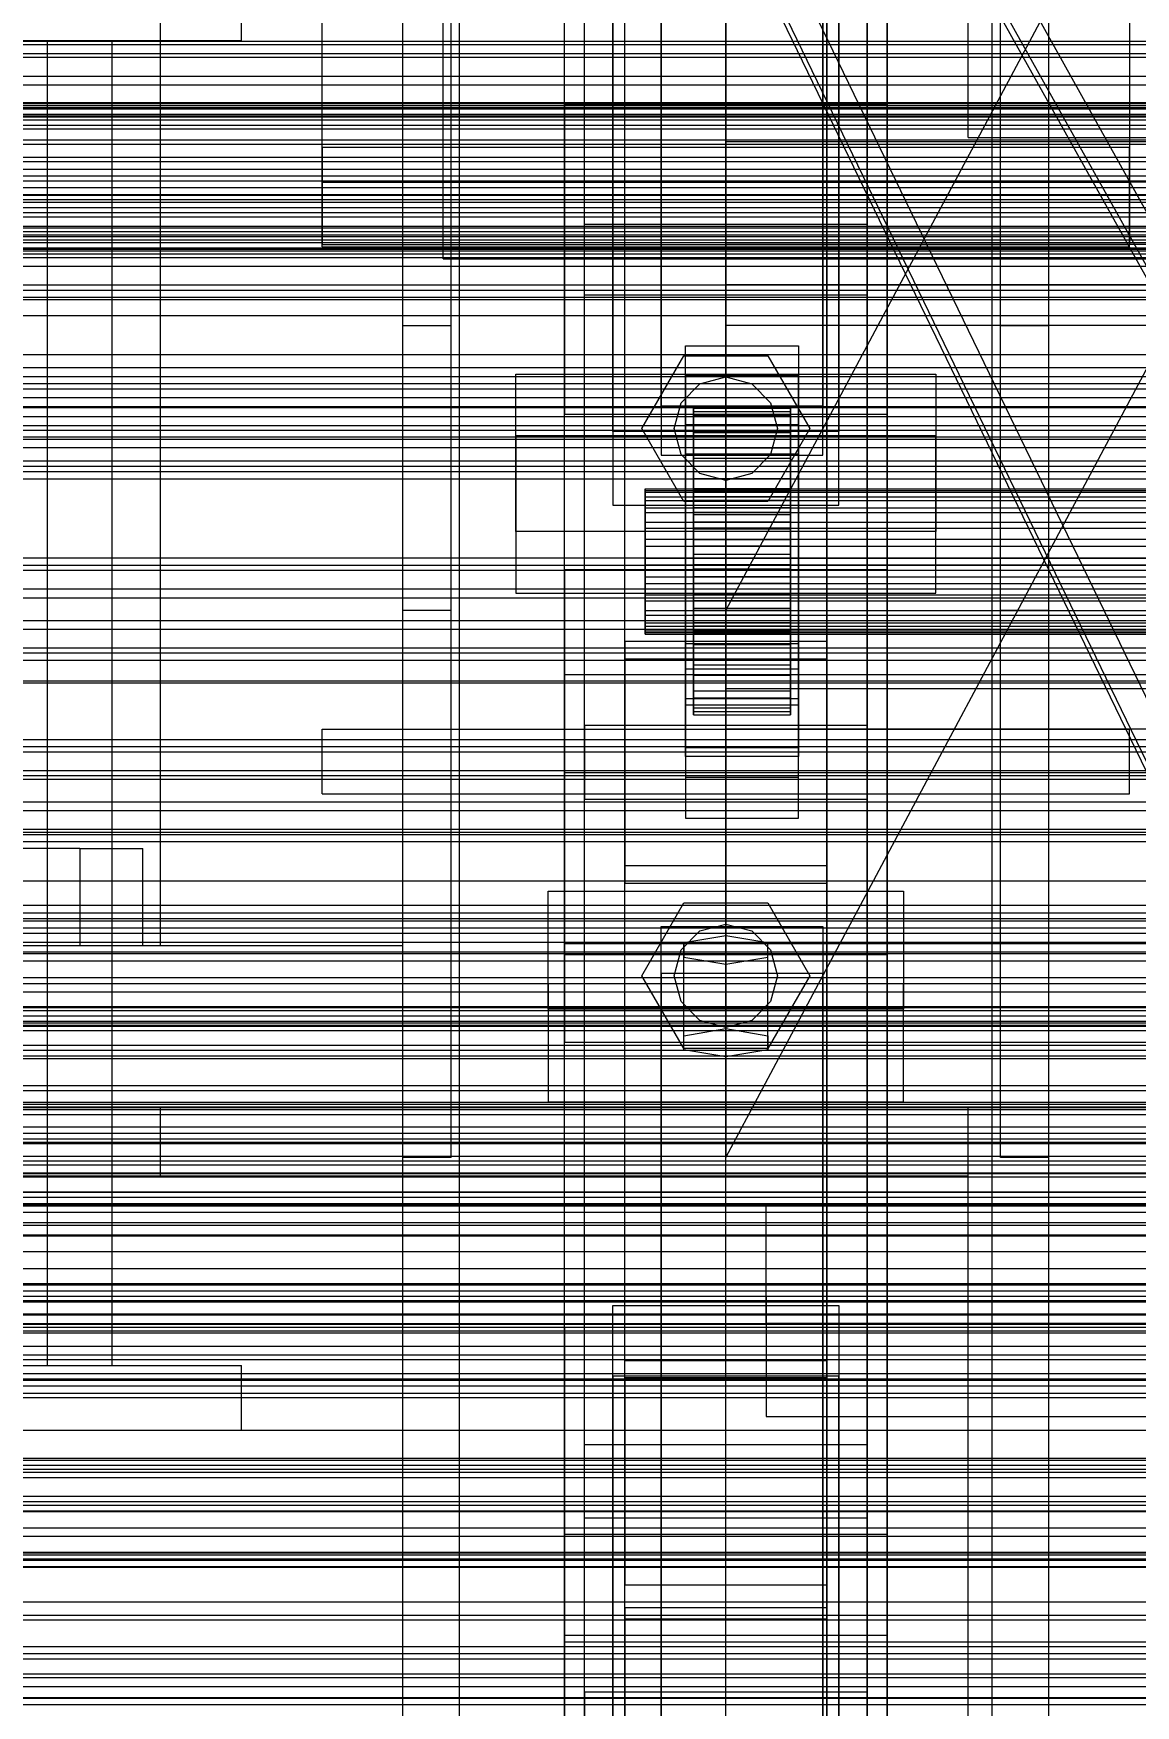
# Model space of a CAD drawing. Header units: millimetres. Extents: x -1970 to 59977, y -50268 to 6837.
# Drawn here: x -515.8 to -379.3, y -34974.1 to -34767.1 of the extents above; entities that cross this region are included whole.
import ezdxf

# ---------------------------------------------------------------- set-up
doc = ezdxf.new("R2010")
doc.units = ezdxf.units.MM
for name, color, linetype, lineweight in [('COTAS_O', 1, 'Continuous', 0), ('COTAS_P', 1, 'Continuous', 0), ('frontal_briquetadora', 7, 'Continuous', 0), ('frontal_C01', 7, 'Continuous', 0), ('frontal_C02', 7, 'Continuous', 0), ('frontal_C03', 7, 'Continuous', 0), ('frontal_mezcladora', 7, 'Continuous', 0), ('frontal_secador', 7, 'Continuous', 0), ('frontal_tolva-C01', 7, 'Continuous', 0)]:
    doc.layers.add(name, color=color, linetype=linetype, lineweight=lineweight)
doc.dimstyles.new('R19_100', dxfattribs={"dimtxt": 250, "dimasz": 150, "dimexe": 150, "dimexo": 80, "dimgap": 100, "dimtad": 1, "dimtih": 1, "dimtoh": 1, "dimdsep": 46, "dimcen": 0.09, "dimadec": 0, "dimazin": 0, "dimtfac": 1, "dimtdec": 4, "dimtofl": 0, "dimtmove": 0, "dimatfit": 3, "dimfxl": 1, "dimtolj": 1, "dimtzin": 0, "dimarcsym": 0})

# ---------------------------------------------------------------- blocks, each defined once
blk = doc.blocks.new('*D37')
at = {"layer": 'COTAS_P', "color": 0, "lineweight": -2, "transparency": 16777216}
for p, q in [((-1750, -35420), (-1750, -34450)), ((2600, -35420), (2600, -34450)), ((-1600, -34600), (2450, -34600))]:
    blk.add_line(p, q, dxfattribs=at)
at = {"layer": 'COTAS_P', "color": 0, "transparency": 16777216}
for points in [[(-1600, -34575), (-1600, -34625), (-1750, -34600)], [(2450, -34575), (2450, -34625), (2600, -34600)]]:
    blk.add_solid(points, dxfattribs=at)
at = {"layer": 'Defpoints', "color": 0, "transparency": 16777216}
for p in [(2600, -34600), (-1750, -35500), (2600, -35500)]:
    blk.add_point(p, dxfattribs=at)
blk = doc.blocks.new('*D42')
at = {"layer": 'COTAS_O', "color": 0, "lineweight": -2, "transparency": 16777216}
for p, q in [((-570, -33700), (200, -33700)), ((50, -34750), (50, -33850)), ((-570, -34900), (200, -34900))]:
    blk.add_line(p, q, dxfattribs=at)
at = {"layer": 'COTAS_O', "color": 0, "transparency": 16777216}
for points in [[(25, -33850), (75, -33850), (50, -33700)], [(25, -34750), (75, -34750), (50, -34900)]]:
    blk.add_solid(points, dxfattribs=at)
at = {"layer": 'Defpoints', "color": 0, "transparency": 16777216}
for p in [(-650, -33700), (50, -33700), (-650, -34900)]:
    blk.add_point(p, dxfattribs=at)
blk = doc.blocks.new('*D43')
at = {"layer": 'COTAS_O', "color": 0, "lineweight": -2, "transparency": 16777216}
for p, q in [((-650, -34820), (-650, -34050)), ((650, -34820), (650, -34050)), ((-500, -34200), (500, -34200))]:
    blk.add_line(p, q, dxfattribs=at)
at = {"layer": 'COTAS_O', "color": 0, "transparency": 16777216}
for points in [[(-500, -34175), (-500, -34225), (-650, -34200)], [(500, -34175), (500, -34225), (650, -34200)]]:
    blk.add_solid(points, dxfattribs=at)
at = {"layer": 'Defpoints', "color": 0, "transparency": 16777216}
for p in [(650, -34200), (-650, -34900), (650, -34900)]:
    blk.add_point(p, dxfattribs=at)

msp = doc.modelspace()

# ---------------------------------------------------------------- linework, layer by layer
at = {"layer": 'frontal_briquetadora'}
for p, q in [((-430, -35000), (-430, -34710)), ((-490, -34768), (-490, -34760)), ((-530, -34768), (-490, -34768)), ((-514, -34768), (-506, -34768)), ((-514, -34932), (-514, -34768)), ((-506, -34932), (-506, -34768)), ((-530, -34932), (-490, -34932)), ((-514, -34932), (-506, -34932)), ((-490, -34940), (-490, -34932)), ((-1330, -34940), (340, -34940)), ((-530, -34940), (-490, -34940)), ((-1330, -34950), (340, -34950))]:
    msp.add_line(p, q, dxfattribs=at)
at = {"layer": 'frontal_C01'}
for p, q in [((-470, -35975), (-470, -34032.596)), ((-463, -35975), (-463, -34032.596)), ((-397, -35975), (-397, -34032.596)), ((-390, -35975), (-390, -34032.596)), ((-442.5, -34844.509), (-442.5, -34203.017)), ((-417.5, -34203.017), (-417.5, -34844.509)), ((-442.5, -34870.141), (-442.5, -34228.649)), ((-417.5, -34870.141), (-417.5, -34228.649)), ((-450, -34833.511), (-450, -34468.259)), ((-410, -34468.259), (-410, -34833.511)), ((-450, -34881.139), (-450, -34515.887)), ((-410, -34881.139), (-410, -34515.887)), ((-450, -34927.286), (-450, -34562.034)), ((-410, -34562.034), (-410, -34927.286)), ((-447.5, -34852.759), (-447.5, -34576.519)), ((-412.5, -34576.519), (-412.5, -34852.759)), ((-447.5, -34861.891), (-447.5, -34585.651)), ((-412.5, -34861.891), (-412.5, -34585.651)), ((-450, -34965.388), (-450, -34600.136)), ((-410, -34965.388), (-410, -34600.136)), ((-438, -34813.247), (-438, -34666.332)), ((-418, -34666.332), (-418, -34813.247)), ((-438, -34672.42), (-438, -34819.334)), ((-418, -34819.334), (-418, -34672.42)), ((-444, -34816.374), (-444, -34721.224)), ((-416, -34721.224), (-416, -34816.374)), ((-444, -34730.355), (-444, -34825.506)), ((-430, -34730.537), (-430, -34780.537)), ((-416, -34825.506), (-416, -34730.355)), ((-470, -34838.537), (-470, -34735.537)), ((-464, -34838.537), (-464, -34735.537)), ((-430, -34838.537), (-375, -34735.537)), ((-430, -34735.537), (-430, -34838.537)), ((-396, -34838.537), (-396, -34735.537)), ((-390, -34838.537), (-390, -34735.537)), ((-430, -34780.537), (-430, -34785.537)), ((430, -34780.537), (-430, -34780.537)), ((-480, -34785.537), (-380, -34785.537)), ((-480, -34793.537), (-480, -34785.537)), ((430, -34785.537), (-430, -34785.537)), ((-380, -34793.537), (-380, -34785.537)), ((-480, -34793.537), (-380, -34793.537)), ((-470, -34793.537), (-463, -34793.537)), ((-470, -35975), (-470, -34793.537)), ((-463, -35975), (-463, -34793.537)), ((-463, -34793.537), (-397, -34793.537)), ((-397, -34793.537), (-390, -34793.537)), ((-397, -35975), (-397, -34793.537)), ((-390, -35975), (-390, -34793.537)), ((-435, -34809.437), (-435, -34805.784)), ((-435, -34805.784), (-421, -34805.784)), ((-435, -34845.791), (-435, -34805.784)), ((-421, -34805.784), (-421, -34809.437)), ((-421, -34805.784), (-421, -34845.791)), ((-440.4, -34816.037), (-435.2, -34807.03)), ((-435.2, -34807.03), (-424.8, -34807.03)), ((-424.8, -34807.03), (-419.6, -34816.037)), ((-456, -34828.775), (-456, -34809.295)), ((-456, -34809.295), (-404, -34809.295)), ((-456, -34816.915), (-456, -34809.295)), ((-421, -34809.437), (-435, -34809.437)), ((-435, -34809.437), (-435, -34849.444)), ((-433.2, -34810.495), (-430, -34809.637)), ((-430, -34809.637), (-426.8, -34810.495)), ((-421, -34849.444), (-421, -34809.437)), ((-404, -34809.295), (-404, -34828.775)), ((-404, -34809.295), (-404, -34816.915)), ((-435.543, -34812.837), (-433.2, -34810.495)), ((-426.8, -34810.495), (-424.457, -34812.837)), ((-418, -34813.247), (-438, -34813.247)), ((-438, -34813.247), (-438, -34819.334)), ((-436.4, -34816.037), (-435.543, -34812.837)), ((-434, -34823.494), (-434, -34813.505)), ((-434, -34813.505), (-434, -34813.919)), ((-434, -34813.505), (-422, -34813.505)), ((-434, -34814.385), (-434, -34813.505)), ((-434, -34823.69), (-434, -34813.919)), ((-434, -34813.919), (-434, -34815.597)), ((-434, -34813.919), (-422, -34813.919)), ((-424.457, -34812.837), (-423.6, -34816.037)), ((-422, -34813.919), (-422, -34813.505)), ((-422, -34813.505), (-422, -34823.494)), ((-422, -34813.505), (-422, -34814.385)), ((-422, -34815.597), (-422, -34813.919)), ((-422, -34813.919), (-422, -34823.69)), ((-418, -34819.334), (-418, -34813.247)), ((-435.2, -34825.044), (-440.4, -34816.037)), ((-435.543, -34819.237), (-436.4, -34816.037)), ((-435, -34819.177), (-435, -34815.524)), ((-435, -34815.524), (-421, -34815.524)), ((-435, -34855.531), (-435, -34815.524)), ((-434, -34823.911), (-434, -34814.385)), ((-434, -34814.385), (-422, -34814.385)), ((-434, -34816.499), (-434, -34814.385)), ((-434, -34824.485), (-434, -34815.597)), ((-434, -34815.597), (-434, -34818.426)), ((-434, -34815.597), (-422, -34815.597)), ((-419.6, -34816.037), (-424.8, -34825.044)), ((-423.6, -34816.037), (-424.457, -34819.237)), ((-422, -34814.385), (-422, -34823.911)), ((-422, -34814.385), (-422, -34816.499)), ((-422, -34818.426), (-422, -34815.597)), ((-422, -34815.597), (-422, -34824.485)), ((-421, -34815.524), (-421, -34819.177)), ((-421, -34815.524), (-421, -34855.531)), ((-404, -34816.915), (-456, -34816.915)), ((-456, -34816.915), (-456, -34836.395)), ((-416, -34816.374), (-444, -34816.374)), ((-444, -34816.374), (-444, -34825.506)), ((-434, -34824.912), (-434, -34816.499)), ((-434, -34816.499), (-422, -34816.499)), ((-434, -34819.702), (-434, -34816.499)), ((-422, -34816.499), (-422, -34824.912)), ((-422, -34816.499), (-422, -34819.702)), ((-416, -34825.506), (-416, -34816.374)), ((-404, -34836.395), (-404, -34816.915)), ((-438, -34819.334), (-418, -34819.334)), ((-433.2, -34821.58), (-435.543, -34819.237)), ((-421, -34819.177), (-435, -34819.177)), ((-435, -34819.177), (-435, -34859.184)), ((-434, -34825.825), (-434, -34818.426)), ((-434, -34818.426), (-434, -34822.214)), ((-434, -34818.426), (-422, -34818.426)), ((-434, -34826.429), (-434, -34819.702)), ((-434, -34819.702), (-422, -34819.702)), ((-434, -34823.776), (-434, -34819.702)), ((-424.457, -34819.237), (-426.8, -34821.58)), ((-422, -34822.214), (-422, -34818.426)), ((-422, -34818.426), (-422, -34825.825)), ((-422, -34819.702), (-422, -34826.429)), ((-422, -34819.702), (-422, -34823.776)), ((-421, -34859.184), (-421, -34819.177)), ((-434, -34827.619), (-434, -34822.214)), ((-434, -34822.214), (-434, -34826.701)), ((-434, -34822.214), (-422, -34822.214)), ((-430, -34822.437), (-433.2, -34821.58)), ((-426.8, -34821.58), (-430, -34822.437)), ((-422, -34826.701), (-422, -34822.214)), ((-422, -34822.214), (-422, -34827.619)), ((-440, -34823.911), (-440, -34823.494)), ((-440, -34823.494), (-440, -34823.69)), ((-440, -34823.494), (440, -34823.494)), ((-440, -34823.69), (-440, -34824.485)), ((-440, -34823.69), (440, -34823.69)), ((-440, -34824.912), (-440, -34823.911)), ((-440, -34823.911), (440, -34823.911)), ((-440, -34824.485), (-440, -34825.825)), ((-440, -34824.485), (440, -34824.485)), ((-434, -34823.69), (-434, -34823.494)), ((-422, -34823.494), (-434, -34823.494)), ((-434, -34823.494), (-434, -34823.911)), ((-434, -34824.485), (-434, -34823.69)), ((-422, -34823.69), (-434, -34823.69)), ((-434, -34828.359), (-434, -34823.776)), ((-434, -34823.776), (-422, -34823.776)), ((-434, -34828.443), (-434, -34823.776)), ((-422, -34823.911), (-434, -34823.911)), ((-434, -34823.911), (-434, -34824.912)), ((-434, -34825.825), (-434, -34824.485)), ((-422, -34824.485), (-434, -34824.485)), ((-422, -34823.494), (-422, -34823.69)), ((-422, -34823.911), (-422, -34823.494)), ((-422, -34823.69), (-422, -34824.485)), ((-422, -34823.776), (-422, -34828.359)), ((-422, -34823.776), (-422, -34828.443)), ((-422, -34824.912), (-422, -34823.911)), ((-422, -34824.485), (-422, -34825.825)), ((-444, -34825.506), (-416, -34825.506)), ((-440, -34826.429), (-440, -34824.912)), ((-440, -34824.912), (440, -34824.912)), ((-440, -34825.825), (-440, -34827.619)), ((-440, -34825.825), (440, -34825.825)), ((-440, -34828.359), (-440, -34826.429)), ((-440, -34826.429), (440, -34826.429)), ((-424.8, -34825.044), (-435.2, -34825.044)), ((-422, -34824.912), (-434, -34824.912)), ((-434, -34824.912), (-434, -34826.429)), ((-434, -34827.619), (-434, -34825.825)), ((-422, -34825.825), (-434, -34825.825)), ((-422, -34826.429), (-434, -34826.429)), ((-434, -34826.429), (-434, -34828.359)), ((-422, -34826.429), (-422, -34824.912)), ((-422, -34825.825), (-422, -34827.619)), ((-422, -34828.359), (-422, -34826.429)), ((-440, -34827.619), (-440, -34829.745)), ((-440, -34827.619), (440, -34827.619)), ((-440, -34830.57), (-440, -34828.359)), ((-440, -34828.359), (440, -34828.359)), ((-434, -34826.701), (-434, -34829.745)), ((-422, -34826.701), (-434, -34826.701)), ((-434, -34826.701), (-434, -34831.582)), ((-434, -34829.745), (-434, -34827.619)), ((-422, -34827.619), (-434, -34827.619)), ((-422, -34828.359), (-434, -34828.359)), ((-434, -34828.359), (-434, -34830.57)), ((-434, -34830.57), (-434, -34828.443)), ((-434, -34828.443), (-422, -34828.443)), ((-434, -34833.386), (-434, -34828.443)), ((-422, -34829.745), (-422, -34826.701)), ((-422, -34831.582), (-422, -34826.701)), ((-422, -34827.619), (-422, -34829.745)), ((-422, -34830.57), (-422, -34828.359)), ((-422, -34828.443), (-422, -34830.57)), ((-422, -34828.443), (-422, -34833.386)), ((-404, -34828.775), (-456, -34828.775)), ((-456, -34828.775), (-456, -34836.395)), ((-440, -34829.745), (-440, -34832.057)), ((440, -34829.745), (-440, -34829.745)), ((-440, -34832.911), (-440, -34830.57)), ((-440, -34830.57), (440, -34830.57)), ((-434, -34829.745), (-422, -34829.745)), ((-434, -34832.057), (-434, -34829.745)), ((-422, -34830.57), (-434, -34830.57)), ((-434, -34830.57), (-434, -34832.911)), ((-422, -34829.745), (-422, -34832.057)), ((-422, -34832.911), (-422, -34830.57)), ((-404, -34836.395), (-404, -34828.775)), ((-440, -34832.057), (-440, -34834.398)), ((-440, -34832.057), (440, -34832.057)), ((-434, -34832.057), (-434, -34831.582)), ((-434, -34831.582), (-434, -34836.525)), ((-434, -34831.582), (-422, -34831.582)), ((-434, -34834.398), (-434, -34832.057)), ((-422, -34832.057), (-434, -34832.057)), ((-422, -34836.525), (-422, -34831.582)), ((-422, -34831.582), (-422, -34832.057)), ((-422, -34832.057), (-422, -34834.398)), ((-410, -34833.511), (-450, -34833.511)), ((-450, -34833.511), (-450, -34881.139)), ((-450, -35198.763), (-450, -34833.511)), ((-440, -34835.223), (-440, -34832.911)), ((-440, -34832.911), (440, -34832.911)), ((-440, -34834.398), (-440, -34836.609)), ((-440, -34834.398), (440, -34834.398)), ((-434, -34832.911), (-434, -34833.386)), ((-422, -34832.911), (-434, -34832.911)), ((-434, -34832.911), (-434, -34835.223)), ((-434, -34833.386), (-422, -34833.386)), ((-434, -34838.267), (-434, -34833.386)), ((-434, -34836.609), (-434, -34834.398)), ((-434, -34834.398), (-434, -34836.525)), ((-422, -34834.398), (-434, -34834.398)), ((-422, -34833.386), (-422, -34832.911)), ((-422, -34835.223), (-422, -34832.911)), ((-422, -34833.386), (-422, -34838.267)), ((-422, -34836.525), (-422, -34834.398)), ((-422, -34834.398), (-422, -34836.609)), ((-410, -34881.139), (-410, -34833.511)), ((-410, -34833.511), (-410, -35198.763)), ((-456, -34836.395), (-404, -34836.395)), ((-440, -34837.349), (-440, -34835.223)), ((-440, -34835.223), (440, -34835.223)), ((-440, -34836.609), (-440, -34838.539)), ((-440, -34836.609), (440, -34836.609)), ((-434, -34835.223), (-434, -34838.267)), ((-422, -34835.223), (-434, -34835.223)), ((-434, -34835.223), (-434, -34837.349)), ((-434, -34836.525), (-434, -34841.192)), ((-434, -34836.525), (-422, -34836.525)), ((-434, -34838.539), (-434, -34836.609)), ((-434, -34836.609), (-434, -34841.192)), ((-422, -34836.609), (-434, -34836.609)), ((-422, -34838.267), (-422, -34835.223)), ((-422, -34837.349), (-422, -34835.223)), ((-422, -34841.192), (-422, -34836.525)), ((-422, -34841.192), (-422, -34836.609)), ((-422, -34836.609), (-422, -34838.539)), ((-464, -34838.537), (-470, -34838.537)), ((-440, -34839.143), (-440, -34837.349)), ((-440, -34837.349), (440, -34837.349)), ((-440, -34838.539), (-440, -34840.056)), ((-440, -34838.539), (440, -34838.539)), ((-434, -34837.349), (-434, -34842.754)), ((-422, -34837.349), (-434, -34837.349)), ((-434, -34837.349), (-434, -34839.143)), ((-434, -34838.267), (-422, -34838.267)), ((-434, -34842.754), (-434, -34838.267)), ((-434, -34840.056), (-434, -34838.539)), ((-434, -34838.539), (-434, -34845.266)), ((-422, -34838.539), (-434, -34838.539)), ((-422, -34842.754), (-422, -34837.349)), ((-422, -34839.143), (-422, -34837.349)), ((-422, -34838.267), (-422, -34842.754)), ((-422, -34845.266), (-422, -34838.539)), ((-422, -34838.539), (-422, -34840.056)), ((-390, -34838.537), (-396, -34838.537)), ((-440, -34840.483), (-440, -34839.143)), ((-440, -34839.143), (440, -34839.143)), ((-440, -34840.056), (-440, -34841.057)), ((-440, -34840.056), (440, -34840.056)), ((-440, -34841.278), (-440, -34840.483)), ((-440, -34840.483), (440, -34840.483)), ((-434, -34839.143), (-434, -34846.542)), ((-422, -34839.143), (-434, -34839.143)), ((-434, -34839.143), (-434, -34840.483)), ((-434, -34841.057), (-434, -34840.056)), ((-434, -34840.056), (-434, -34848.469)), ((-422, -34840.056), (-434, -34840.056)), ((-434, -34840.483), (-434, -34849.371)), ((-422, -34840.483), (-434, -34840.483)), ((-434, -34840.483), (-434, -34841.278)), ((-422, -34846.542), (-422, -34839.143)), ((-422, -34840.483), (-422, -34839.143)), ((-422, -34848.469), (-422, -34840.056)), ((-422, -34840.056), (-422, -34841.057)), ((-422, -34849.371), (-422, -34840.483)), ((-422, -34841.278), (-422, -34840.483)), ((-417.5, -34842.364), (-442.5, -34842.364)), ((-442.5, -34842.364), (-442.5, -34872.286)), ((-442.5, -34931.376), (-442.5, -34842.364)), ((-440, -34841.057), (-440, -34841.474)), ((-440, -34841.057), (440, -34841.057)), ((-440, -34841.474), (-440, -34841.278)), ((-440, -34841.278), (440, -34841.278)), ((-440, -34841.474), (440, -34841.474)), ((-435, -34856.631), (-435, -34842.629)), ((-435, -34842.629), (-421, -34842.629)), ((-435, -34850.25), (-435, -34842.629)), ((-434, -34841.474), (-434, -34841.057)), ((-434, -34841.057), (-434, -34850.582)), ((-422, -34841.057), (-434, -34841.057)), ((-434, -34841.192), (-434, -34845.266)), ((-434, -34841.192), (-422, -34841.192)), ((-434, -34841.278), (-434, -34851.049)), ((-422, -34841.278), (-434, -34841.278)), ((-434, -34841.278), (-434, -34841.474)), ((-434, -34841.474), (-434, -34851.463)), ((-422, -34841.474), (-434, -34841.474)), ((-434, -34842.754), (-422, -34842.754)), ((-434, -34846.542), (-434, -34842.754)), ((-422, -34850.582), (-422, -34841.057)), ((-422, -34841.057), (-422, -34841.474)), ((-422, -34845.266), (-422, -34841.192)), ((-422, -34851.049), (-422, -34841.278)), ((-422, -34841.474), (-422, -34841.278)), ((-422, -34851.463), (-422, -34841.474)), ((-422, -34842.754), (-422, -34846.542)), ((-421, -34842.629), (-421, -34856.631)), ((-421, -34842.629), (-421, -34850.25)), ((-417.5, -34872.286), (-417.5, -34842.364)), ((-417.5, -34842.364), (-417.5, -34931.376)), ((-442.5, -34870.141), (-442.5, -34844.509)), ((-442.5, -34844.509), (-417.5, -34844.509)), ((-417.5, -34844.509), (-417.5, -34870.141)), ((-450, -34858.65), (-450, -34846.475)), ((-450, -34846.475), (450, -34846.475)), ((-450, -34879.814), (-450, -34846.475)), ((-421, -34845.791), (-435, -34845.791)), ((-435, -34845.791), (-435, -34849.444)), ((-434, -34845.266), (-434, -34848.469)), ((-434, -34845.266), (-422, -34845.266)), ((-434, -34846.542), (-422, -34846.542)), ((-434, -34849.371), (-434, -34846.542)), ((-422, -34848.469), (-422, -34845.266)), ((-422, -34846.542), (-422, -34849.371)), ((-421, -34849.444), (-421, -34845.791)), ((-434, -34848.469), (-434, -34850.582)), ((-434, -34848.469), (-422, -34848.469)), ((-422, -34850.582), (-422, -34848.469)), ((-435, -34849.444), (-421, -34849.444)), ((-421, -34850.25), (-435, -34850.25)), ((-435, -34850.25), (-435, -34864.251)), ((-434, -34849.371), (-422, -34849.371)), ((-434, -34851.049), (-434, -34849.371)), ((-434, -34850.582), (-434, -34851.463)), ((-434, -34850.582), (-422, -34850.582)), ((-434, -34851.049), (-422, -34851.049)), ((-434, -34851.463), (-434, -34851.049)), ((-422, -34849.371), (-422, -34851.049)), ((-422, -34851.463), (-422, -34850.582)), ((-422, -34851.049), (-422, -34851.463)), ((-421, -34864.251), (-421, -34850.25)), ((-412.5, -34852.759), (-447.5, -34852.759)), ((-447.5, -34852.759), (-447.5, -34861.891)), ((-434, -34851.463), (-422, -34851.463)), ((-412.5, -34861.891), (-412.5, -34852.759)), ((-421, -34855.531), (-435, -34855.531)), ((-435, -34855.531), (-435, -34859.184)), ((-421, -34859.184), (-421, -34855.531)), ((-421, -34856.631), (-435, -34856.631)), ((-435, -34856.631), (-435, -34864.251)), ((-421, -34864.251), (-421, -34856.631)), ((450, -34858.65), (-450, -34858.65)), ((-450, -34858.65), (-450, -34891.989)), ((-435, -34859.184), (-421, -34859.184)), ((-447.5, -34861.891), (-412.5, -34861.891)), ((-435, -34864.251), (-421, -34864.251)), ((-417.5, -34870.141), (-442.5, -34870.141)), ((-442.5, -34872.286), (-417.5, -34872.286)), ((-442.5, -34961.298), (-442.5, -34872.286)), ((-417.5, -34961.298), (-417.5, -34872.286)), ((450, -34879.814), (-450, -34879.814)), ((-450, -34879.814), (-450, -34891.989)), ((-450, -34881.139), (-410, -34881.139)), ((-450, -35246.391), (-450, -34881.139)), ((-410, -35246.391), (-410, -34881.139)), ((-450, -34891.989), (450, -34891.989)), ((-410, -34927.286), (-450, -34927.286)), ((-450, -34927.286), (-450, -34965.388)), ((-450, -35292.538), (-450, -34927.286)), ((-410, -34965.388), (-410, -34927.286)), ((-410, -34927.286), (-410, -35292.538)), ((-442.5, -34961.298), (-442.5, -34931.376)), ((-442.5, -34931.376), (-417.5, -34931.376)), ((-417.5, -34931.376), (-417.5, -34961.298)), ((-417.5, -34933.521), (-442.5, -34933.521)), ((-442.5, -34933.521), (-442.5, -34959.153)), ((-442.5, -35575.013), (-442.5, -34933.521)), ((-417.5, -34959.153), (-417.5, -34933.521)), ((-417.5, -34933.521), (-417.5, -35575.013)), ((-447.5, -34950.902), (-447.5, -34941.771)), ((-447.5, -34941.771), (-412.5, -34941.771)), ((-447.5, -35218.011), (-447.5, -34941.771)), ((-412.5, -34941.771), (-412.5, -34950.902)), ((-412.5, -34941.771), (-412.5, -35218.011)), ((-412.5, -34950.902), (-447.5, -34950.902)), ((-447.5, -35227.142), (-447.5, -34950.902)), ((-412.5, -35227.142), (-412.5, -34950.902)), ((-442.5, -34959.153), (-417.5, -34959.153)), ((-442.5, -35600.645), (-442.5, -34959.153)), ((-417.5, -35600.645), (-417.5, -34959.153)), ((-417.5, -34961.298), (-442.5, -34961.298)), ((-450, -34965.388), (-410, -34965.388)), ((-450, -35330.64), (-450, -34965.388)), ((-410, -35330.64), (-410, -34965.388))]:
    msp.add_line(p, q, dxfattribs=at)
at = {"layer": 'frontal_C02'}
for p, q in [((-470, -35975), (-470, -33576.746)), ((-463, -35975), (-463, -33576.746)), ((-397, -35975), (-397, -33576.746)), ((-390, -35975), (-390, -33576.746)), ((-470, -35975), (-470, -34072.136)), ((-463, -35975), (-463, -34072.136)), ((-397, -35975), (-397, -34072.136)), ((-390, -35975), (-390, -34072.136)), ((-450, -34776.002), (-450, -34425.283)), ((-410, -34425.283), (-410, -34776.002)), ((-442.5, -34963.35), (-442.5, -34430.927)), ((-417.5, -34430.927), (-417.5, -34963.35)), ((-442.5, -34990.315), (-442.5, -34457.893)), ((-417.5, -34990.315), (-417.5, -34457.893)), ((-450, -34814.255), (-450, -34463.537)), ((-410, -34814.255), (-410, -34463.537)), ((-450, -34952.924), (-450, -34602.206)), ((-410, -34602.206), (-410, -34952.924)), ((-450, -35000.741), (-450, -34650.022)), ((-410, -35000.741), (-410, -34650.022)), ((-480, -34781.253), (-480, -34750.692)), ((-480, -34793.253), (-480, -34750.692)), ((-380, -34750.692), (-380, -34781.253)), ((-380, -34750.692), (-380, -34793.253)), ((-410, -34776.002), (-450, -34776.002)), ((-450, -34776.002), (-450, -34814.255)), ((-450, -35126.72), (-450, -34776.002)), ((-410, -34814.255), (-410, -34776.002)), ((-410, -34776.002), (-410, -35126.72)), ((-380, -34781.253), (-480, -34781.253)), ((-480, -34781.253), (-480, -34793.253)), ((-380, -34793.253), (-380, -34781.253)), ((-447.5, -34799.512), (-447.5, -34790.744)), ((-447.5, -34790.744), (-412.5, -34790.744)), ((-447.5, -34972.449), (-447.5, -34790.744)), ((-412.5, -34790.744), (-412.5, -34799.512)), ((-412.5, -34790.744), (-412.5, -34972.449)), ((-480, -34793.253), (-380, -34793.253)), ((-430, -34793.253), (-430, -34798.253)), ((430, -34793.253), (-430, -34793.253)), ((-412.5, -34799.512), (-447.5, -34799.512)), ((-447.5, -34981.217), (-447.5, -34799.512)), ((430, -34798.253), (-430, -34798.253)), ((-430, -34798.253), (-430, -34848.253)), ((-412.5, -34981.217), (-412.5, -34799.512)), ((-470, -34906.253), (-470, -34803.253)), ((-470, -34803.253), (-464, -34803.253)), ((-464, -34906.253), (-464, -34803.253)), ((-430, -34906.253), (-375, -34803.253)), ((-375, -34803.253), (-430, -34803.253)), ((-430, -34803.253), (-430, -34906.253)), ((-396, -34906.253), (-396, -34803.253)), ((-396, -34803.253), (-390, -34803.253)), ((-390, -34906.253), (-390, -34803.253)), ((-450, -34814.255), (-410, -34814.255)), ((-450, -35164.974), (-450, -34814.255)), ((-410, -35164.974), (-410, -34814.255)), ((-430, -34848.253), (-430, -34853.253)), ((430, -34848.253), (-430, -34848.253)), ((-480, -34853.253), (-380, -34853.253)), ((-480, -34861.253), (-480, -34853.253)), ((430, -34853.253), (-430, -34853.253)), ((-380, -34861.253), (-380, -34853.253)), ((-480, -34861.253), (-380, -34861.253)), ((-470, -34861.253), (-463, -34861.253)), ((-470, -35975), (-470, -34861.253)), ((-463, -35975), (-463, -34861.253)), ((-463, -34861.253), (-397, -34861.253)), ((-397, -34861.253), (-390, -34861.253)), ((-397, -35975), (-397, -34861.253)), ((-390, -35975), (-390, -34861.253)), ((-452, -34887.88), (-452, -34873.267)), ((-452, -34873.267), (-408, -34873.267)), ((-452, -34884.743), (-452, -34873.267)), ((-408, -34873.267), (-408, -34887.88)), ((-408, -34873.267), (-408, -34884.743)), ((-440.4, -34883.753), (-435.2, -34874.746)), ((-435.2, -34874.746), (-424.8, -34874.746)), ((-424.8, -34874.746), (-419.6, -34883.753)), ((-438, -34883.496), (-438, -34877.651)), ((-438, -34877.651), (-418, -34877.651)), ((-438, -35025.149), (-438, -34877.651)), ((-435.543, -34880.553), (-433.2, -34878.21)), ((-433.2, -34878.21), (-430, -34877.353)), ((-430, -34877.353), (-426.8, -34878.21)), ((-426.8, -34878.21), (-424.457, -34880.553)), ((-418, -34877.651), (-418, -34883.496)), ((-418, -34877.651), (-418, -35025.149)), ((-430, -34878.82), (-435.196, -34879.697)), ((-435.196, -34879.697), (-435.196, -34881.45)), ((-435.196, -34891.173), (-435.196, -34879.697)), ((-424.804, -34879.697), (-430, -34878.82)), ((-430, -34890.296), (-430, -34878.82)), ((-424.804, -34881.45), (-424.804, -34879.697)), ((-424.804, -34891.173), (-424.804, -34879.697)), ((-436.4, -34883.753), (-435.543, -34880.553)), ((-435.196, -34881.45), (-430, -34882.327)), ((-435.196, -34892.926), (-435.196, -34881.45)), ((-430, -34882.327), (-424.804, -34881.45)), ((-430, -34882.327), (-430, -34893.803)), ((-424.804, -34892.926), (-424.804, -34881.45)), ((-424.457, -34880.553), (-423.6, -34883.753)), ((-435.2, -34892.759), (-440.4, -34883.753)), ((-418, -34883.496), (-438, -34883.496)), ((-438, -34883.496), (-438, -35030.995)), ((-435.543, -34886.953), (-436.4, -34883.753)), ((-419.6, -34883.753), (-424.8, -34892.759)), ((-423.6, -34883.753), (-424.457, -34886.953)), ((-418, -35030.995), (-418, -34883.496)), ((-408, -34884.743), (-452, -34884.743)), ((-452, -34884.743), (-452, -34899.356)), ((-408, -34899.356), (-408, -34884.743)), ((-408, -34887.88), (-452, -34887.88)), ((-452, -34887.88), (-452, -34899.356)), ((-433.2, -34889.295), (-435.543, -34886.953)), ((-424.457, -34886.953), (-426.8, -34889.295)), ((-408, -34899.356), (-408, -34887.88)), ((-435.196, -34891.173), (-430, -34890.296)), ((-430, -34890.153), (-433.2, -34889.295)), ((-426.8, -34889.295), (-430, -34890.153)), ((-430, -34890.296), (-424.804, -34891.173)), ((-424.8, -34892.759), (-435.2, -34892.759)), ((-435.196, -34892.926), (-435.196, -34891.173)), ((-424.804, -34891.173), (-424.804, -34892.926)), ((-430, -34893.803), (-435.196, -34892.926)), ((-424.804, -34892.926), (-430, -34893.803)), ((-452, -34899.356), (-408, -34899.356)), ((-464, -34906.253), (-470, -34906.253)), ((-390, -34906.253), (-396, -34906.253)), ((-425, -34926.812), (-425, -34911.965)), ((-425, -34911.965), (425, -34911.965)), ((-425, -34923.441), (-425, -34911.965)), ((425, -34923.441), (-425, -34923.441)), ((-425, -34923.441), (-425, -34938.288)), ((-444, -34933.336), (-444, -34924.568)), ((-444, -34924.568), (-416, -34924.568)), ((-444, -35020.097), (-444, -34924.568)), ((-416, -34924.568), (-416, -34933.336)), ((-416, -34924.568), (-416, -35020.097)), ((425, -34926.812), (-425, -34926.812)), ((-425, -34926.812), (-425, -34938.288)), ((-416, -34933.336), (-444, -34933.336)), ((-444, -34933.336), (-444, -35028.865)), ((-416, -35028.865), (-416, -34933.336)), ((-425, -34938.288), (425, -34938.288)), ((-410, -34952.924), (-450, -34952.924)), ((-450, -34952.924), (-450, -35000.741)), ((-450, -35303.643), (-450, -34952.924)), ((-410, -35000.741), (-410, -34952.924)), ((-410, -34952.924), (-410, -35303.643)), ((-417.5, -34961.978), (-442.5, -34961.978)), ((-442.5, -34961.978), (-442.5, -34991.687)), ((-442.5, -35130.993), (-442.5, -34961.978)), ((-417.5, -34991.687), (-417.5, -34961.978)), ((-417.5, -34961.978), (-417.5, -35130.993)), ((-442.5, -34990.315), (-442.5, -34963.35)), ((-442.5, -34963.35), (-417.5, -34963.35)), ((-417.5, -34963.35), (-417.5, -34990.315)), ((-450, -34977.896), (-450, -34966.206)), ((-450, -34966.206), (450, -34966.206)), ((-450, -34999.677), (-450, -34966.206)), ((-412.5, -34972.449), (-447.5, -34972.449)), ((-447.5, -34972.449), (-447.5, -34981.217)), ((-412.5, -34981.217), (-412.5, -34972.449))]:
    msp.add_line(p, q, dxfattribs=at)
at = {"layer": 'frontal_C03'}
for p, q in [((-1250, -34768.083), (1250, -34768.083)), ((1250, -34768.545), (-1250, -34768.545)), ((-1250, -34769.602), (1250, -34769.602)), ((-1250, -34770.038), (1250, -34770.038)), ((1250, -34772.454), (-1250, -34772.454)), ((1250, -34773.512), (-1250, -34773.512)), ((-1268, -34776.056), (1268, -34776.056)), ((-1268, -34776.28), (1268, -34776.28)), ((-1268, -34776.445), (1268, -34776.445)), ((-1250, -34775.683), (1250, -34775.683)), ((1250, -34775.819), (-1250, -34775.819)), ((1250, -34776.473), (-1250, -34776.473)), ((-1268, -34777.102), (1268, -34777.102)), ((-1268, -34777.42), (1268, -34777.42)), ((-1268, -34778.466), (1268, -34778.466)), ((-1268, -34778.915), (1268, -34778.915)), ((1250, -34777.354), (-1250, -34777.354)), ((1250, -34777.864), (-1250, -34777.864)), ((-1268, -34780.278), (1268, -34780.278)), ((-1268, -34780.828), (1268, -34780.828)), ((-1268, -34782.416), (1268, -34782.416)), ((1268, -34783.029), (-1268, -34783.029)), ((-1268, -34784.733), (1268, -34784.733)), ((-1250, -34783.921), (1250, -34783.921)), ((-1268, -34785.368), (1268, -34785.368)), ((-1268, -34787.072), (1268, -34787.072)), ((-1250, -34786.18), (1250, -34786.18)), ((1250, -34787.16), (-1250, -34787.16)), ((-1268, -34787.685), (1268, -34787.685)), ((-1268, -34789.273), (1268, -34789.273)), ((1250, -34788.042), (-1250, -34788.042)), ((1250, -34788.695), (-1250, -34788.695)), ((-1268, -34789.823), (1268, -34789.823)), ((-1268, -34791.186), (1268, -34791.186)), ((1250, -34791.003), (-1250, -34791.003)), ((-1268, -34791.635), (1268, -34791.635)), ((-1268, -34792.681), (1268, -34792.681)), ((-1268, -34792.999), (1268, -34792.999)), ((-1250, -34792.06), (1250, -34792.06)), ((-1250, -34792.237), (1250, -34792.237)), ((-1268, -34793.656), (1268, -34793.656)), ((-1268, -34793.821), (1268, -34793.821)), ((-1268, -34794.045), (1268, -34794.045)), ((-1250, -34794.418), (1250, -34794.418)), ((1250, -34794.912), (-1250, -34794.912)), ((1250, -34795.969), (-1250, -34795.969)), ((1250, -34798.277), (-1250, -34798.277)), ((1250, -34798.93), (-1250, -34798.93)), ((1250, -34799.812), (-1250, -34799.812)), ((-1250, -34800.063), (1250, -34800.063)), ((-1250, -34802.018), (1250, -34802.018)), ((-1250, -34806.865), (1250, -34806.865)), ((-1250, -34808.462), (1250, -34808.462)), ((1250, -34809.618), (-1250, -34809.618)), ((1250, -34810.499), (-1250, -34810.499)), ((1250, -34811.153), (-1250, -34811.153)), ((-1250, -34812.182), (1250, -34812.182)), ((-1250, -34813.311), (1250, -34813.311)), ((1250, -34813.46), (-1250, -34813.46)), ((-1250, -34814.517), (1250, -34814.517)), ((-1250, -34815.649), (1250, -34815.649)), ((-1250, -34816.233), (1250, -34816.233)), ((-1250, -34817.031), (1250, -34817.031)), ((1250, -34817.37), (-1250, -34817.37)), ((1250, -34818.427), (-1250, -34818.427)), ((1250, -34820.734), (-1250, -34820.734)), ((1250, -34821.388), (-1250, -34821.388)), ((1250, -34822.269), (-1250, -34822.269)), ((1250, -34832.076), (-1250, -34832.076)), ((1250, -34832.957), (-1250, -34832.957)), ((1250, -34833.61), (-1250, -34833.61)), ((-1500, -34835.865), (1500, -34835.865)), ((1250, -34835.918), (-1250, -34835.918)), ((-1250, -34836.975), (1250, -34836.975)), ((1250, -34839.827), (-1250, -34839.827)), ((1250, -34840.885), (-1250, -34840.885)), ((1250, -34843.192), (-1250, -34843.192)), ((1250, -34843.845), (-1250, -34843.845)), ((1250, -34844.727), (-1250, -34844.727)), ((1500, -34847.273), (-1500, -34847.273)), ((1500, -34847.558), (-1500, -34847.558)), ((1250, -34854.533), (-1250, -34854.533)), ((1250, -34855.415), (-1250, -34855.415)), ((1250, -34856.068), (-1250, -34856.068)), ((-1500, -34858.967), (1500, -34858.967)), ((1250, -34858.375), (-1250, -34858.375)), ((-1250, -34859.433), (1250, -34859.433)), ((1250, -34862.285), (-1250, -34862.285)), ((1250, -34863.342), (-1250, -34863.342)), ((1250, -34865.65), (-1250, -34865.65)), ((1250, -34866.303), (-1250, -34866.303)), ((1250, -34867.184), (-1250, -34867.184)), ((1250, -34876.991), (-1250, -34876.991)), ((1250, -34877.872), (-1250, -34877.872)), ((1250, -34878.526), (-1250, -34878.526)), ((1250, -34880.833), (-1250, -34880.833)), ((-1250, -34881.89), (1250, -34881.89)), ((1250, -34884.742), (-1250, -34884.742)), ((1250, -34885.8), (-1250, -34885.8)), ((1250, -34888.107), (-1250, -34888.107)), ((1250, -34888.761), (-1250, -34888.761)), ((1250, -34889.642), (-1250, -34889.642)), ((1250, -34899.448), (-1250, -34899.448)), ((1250, -34900.33), (-1250, -34900.33)), ((1250, -34900.983), (-1250, -34900.983)), ((1250, -34903.291), (-1250, -34903.291)), ((-1250, -34904.348), (1250, -34904.348)), ((1250, -34907.2), (-1250, -34907.2)), ((1250, -34908.257), (-1250, -34908.257)), ((1250, -34910.565), (-1250, -34910.565)), ((1250, -34911.218), (-1250, -34911.218)), ((1250, -34912.1), (-1250, -34912.1)), ((1250, -34921.906), (-1250, -34921.906)), ((1250, -34922.787), (-1250, -34922.787)), ((1250, -34923.441), (-1250, -34923.441)), ((1250, -34925.748), (-1250, -34925.748)), ((-1250, -34926.806), (1250, -34926.806)), ((1250, -34929.658), (-1250, -34929.658)), ((1250, -34930.715), (-1250, -34930.715)), ((1250, -34933.022), (-1250, -34933.022)), ((1250, -34933.676), (-1250, -34933.676)), ((1250, -34934.557), (-1250, -34934.557)), ((1250, -34944.364), (-1250, -34944.364)), ((1250, -34945.245), (-1250, -34945.245)), ((1250, -34945.898), (-1250, -34945.898)), ((1250, -34948.206), (-1250, -34948.206)), ((1530, -34950.129), (-1530, -34950.129)), ((-1250, -34949.263), (1250, -34949.263)), ((1250, -34952.115), (-1250, -34952.115)), ((1250, -34953.173), (-1250, -34953.173)), ((1530, -34955.129), (-1530, -34955.129)), ((1270, -34955.96), (-1270, -34955.96)), ((-1270, -34956.859), (1270, -34956.859)), ((1250, -34955.48), (-1250, -34955.48)), ((1250, -34956.134), (-1250, -34956.134)), ((1250, -34957.015), (-1250, -34957.015)), ((-1500, -34961.228), (1500, -34961.228)), ((1250, -34966.821), (-1250, -34966.821)), ((1250, -34967.703), (-1250, -34967.703)), ((1250, -34968.356), (-1250, -34968.356)), ((1500, -34970.211), (-1500, -34970.211)), ((1250, -34970.664), (-1250, -34970.664)), ((-1250, -34971.721), (1250, -34971.721)), ((-1250, -34973.155), (1250, -34973.155)), ((-1250, -34973.953), (1250, -34973.953))]:
    msp.add_line(p, q, dxfattribs=at)
at = {"layer": 'frontal_mezcladora'}
for p, q in [((-500, -34880), (-500, -34700)), ((-400, -34780), (-400, -34745)), ((-465, -34795), (-465, -34760)), ((-400, -34780), (220, -34780)), ((-465, -34795), (295, -34795)), ((-430, -34795), (-350, -34795)), ((-430, -34820), (-430, -34795)), ((-600, -34820), (600, -34820)), ((-430, -34820), (-350, -34820)), ((-510, -34868), (-517.794, -34868)), ((-510, -34868), (-502.206, -34868)), ((-510, -34868), (-510, -34880)), ((-502.206, -34880), (-502.206, -34868)), ((-600, -34875), (600, -34875)), ((-630, -34880), (-470, -34880)), ((-600, -34880), (-500, -34880)), ((-517.794, -34880), (-510, -34880)), ((-510, -34880), (-502.206, -34880)), ((-470, -34900), (-470, -34880)), ((-750, -34900), (750, -34900)), ((-750, -34900), (-400, -34900)), ((-630, -34900), (-470, -34900)), ((-600, -34900), (600, -34900)), ((-600, -34900), (-500, -34900)), ((-500, -34908.5), (-500, -34900)), ((-400, -34908.5), (-400, -34900)), ((-750, -34908.5), (-400, -34908.5)), ((-600, -34908.5), (-500, -34908.5)), ((-400, -34991.5), (-400, -34908.5)), ((-750, -34910.5), (750, -34910.5))]:
    msp.add_line(p, q, dxfattribs=at)
at = {"layer": 'frontal_secador'}
for p, q in [((-1250, -34866), (1250, -34866)), ((-1250, -34872), (1250, -34872)), ((-1250, -34875), (1250, -34875)), ((1250, -34876), (-1250, -34876)), ((-1250, -34876.659), (1250, -34876.659)), ((1250, -34879.659), (-1250, -34879.659)), ((-1250, -34881), (1250, -34881)), ((1250, -34884), (-1250, -34884)), ((-1250, -34884.728), (1250, -34884.728)), ((-1250, -34887.588), (1250, -34887.588)), ((1250, -34887.611), (-1250, -34887.611)), ((1250, -34887.728), (-1250, -34887.728)), ((-1250, -34889.387), (1250, -34889.387)), ((1250, -34889.918), (-1250, -34889.918)), ((-1250, -34890), (1250, -34890)), ((1250, -34890.588), (-1250, -34890.588)), ((1250, -34892.387), (-1250, -34892.387)), ((1250, -34893), (-1250, -34893)), ((-1250, -34893.65), (1250, -34893.65)), ((-1250, -34894), (1250, -34894)), ((1250, -34897.382), (-1250, -34897.382)), ((1250, -34898), (-1250, -34898)), ((1250, -34899.689), (-1250, -34899.689)), ((1250, -34902.485), (-1250, -34902.485)), ((1250, -34904), (-1250, -34904)), ((1250, -34904.545), (-1250, -34904.545)), ((1250, -34906.144), (-1250, -34906.144)), ((1250, -34906.709), (-1250, -34906.709)), ((-1250, -34908.142), (1250, -34908.142)), ((1250, -34908.686), (-1250, -34908.686)), ((1320, -34912), (-1320, -34912)), ((1320, -34912.273), (-1320, -34912.273)), ((1320, -34913.072), (-1320, -34913.072)), ((1250, -34912), (-1250, -34912)), ((1320, -34914.343), (-1320, -34914.343)), ((1250, -34914.651), (-1250, -34914.651)), ((1320, -34916), (-1320, -34916)), ((1250, -34915.859), (-1250, -34915.859)), ((1320, -34917.929), (-1320, -34917.929)), ((-1320, -34920), (1320, -34920)), ((-1250, -34920), (1250, -34920)), ((1320, -34922.071), (-1320, -34922.071)), ((1320, -34924), (-1320, -34924)), ((1320, -34925.657), (-1320, -34925.657)), ((1250, -34924.141), (-1250, -34924.141)), ((1320, -34926.928), (-1320, -34926.928)), ((1320, -34927.727), (-1320, -34927.727)), ((1250, -34927.285), (-1250, -34927.285)), ((1320, -34928), (-1320, -34928)), ((1250, -34928), (-1250, -34928)), ((1250, -34931.314), (-1250, -34931.314)), ((1250, -34933.856), (-1250, -34933.856)), ((1250, -34935.455), (-1250, -34935.455)), ((1250, -34936), (-1250, -34936)), ((1360, -34943.5), (-1360, -34943.5)), ((1250, -34943.75), (-1250, -34943.75)), ((1360, -34944.863), (-1360, -34944.863)), ((1360, -34948.859), (-1360, -34948.859)), ((1360, -34955.216), (-1360, -34955.216)), ((1250, -34962.924), (-1250, -34962.924)), ((1360, -34963.5), (-1360, -34963.5)), ((1360, -34973.147), (-1360, -34973.147))]:
    msp.add_line(p, q, dxfattribs=at)
at = {"layer": 'frontal_tolva-C01'}
for p, q in [((-225, -35069.495), (-600, -34398.55)), ((-600, -34398.74), (-225, -35172.996)), ((-600, -34400), (-225, -35174.256)), ((-225, -35070.945), (-600, -34400)), ((-596.4, -34398.256), (-221.4, -35069.202)), ((-221.4, -35172.513), (-596.4, -34398.256))]:
    msp.add_line(p, q, dxfattribs=at)

# ---------------------------------------------------------------- dimensions: what is measured, and where the dimension line sits
at = {"layer": 'COTAS_O'}
for p2, distance, picture, middle in [((-650, -33700), -700, '*D42', (50, -34300)), ((650, -34900), 700, '*D43', (0, -34200))]:
    dim = msp.add_aligned_dim(p1=(-650, -34900), p2=p2, distance=distance, text='<> O', dimstyle='R19_100', dxfattribs=at)
    dim.commit()
    dim.dimension.update_dxf_attribs({"geometry": picture, "text_midpoint": middle})
at = {"layer": 'COTAS_P'}
dim = msp.add_aligned_dim(p1=(-1750, -35500), p2=(2600, -35500), distance=900, text='<> P', dimstyle='R19_100', dxfattribs=at)
dim.commit()
dim.dimension.update_dxf_attribs({"geometry": '*D37', "text_midpoint": (425, -34600)})

doc.saveas('drawing.dxf')
